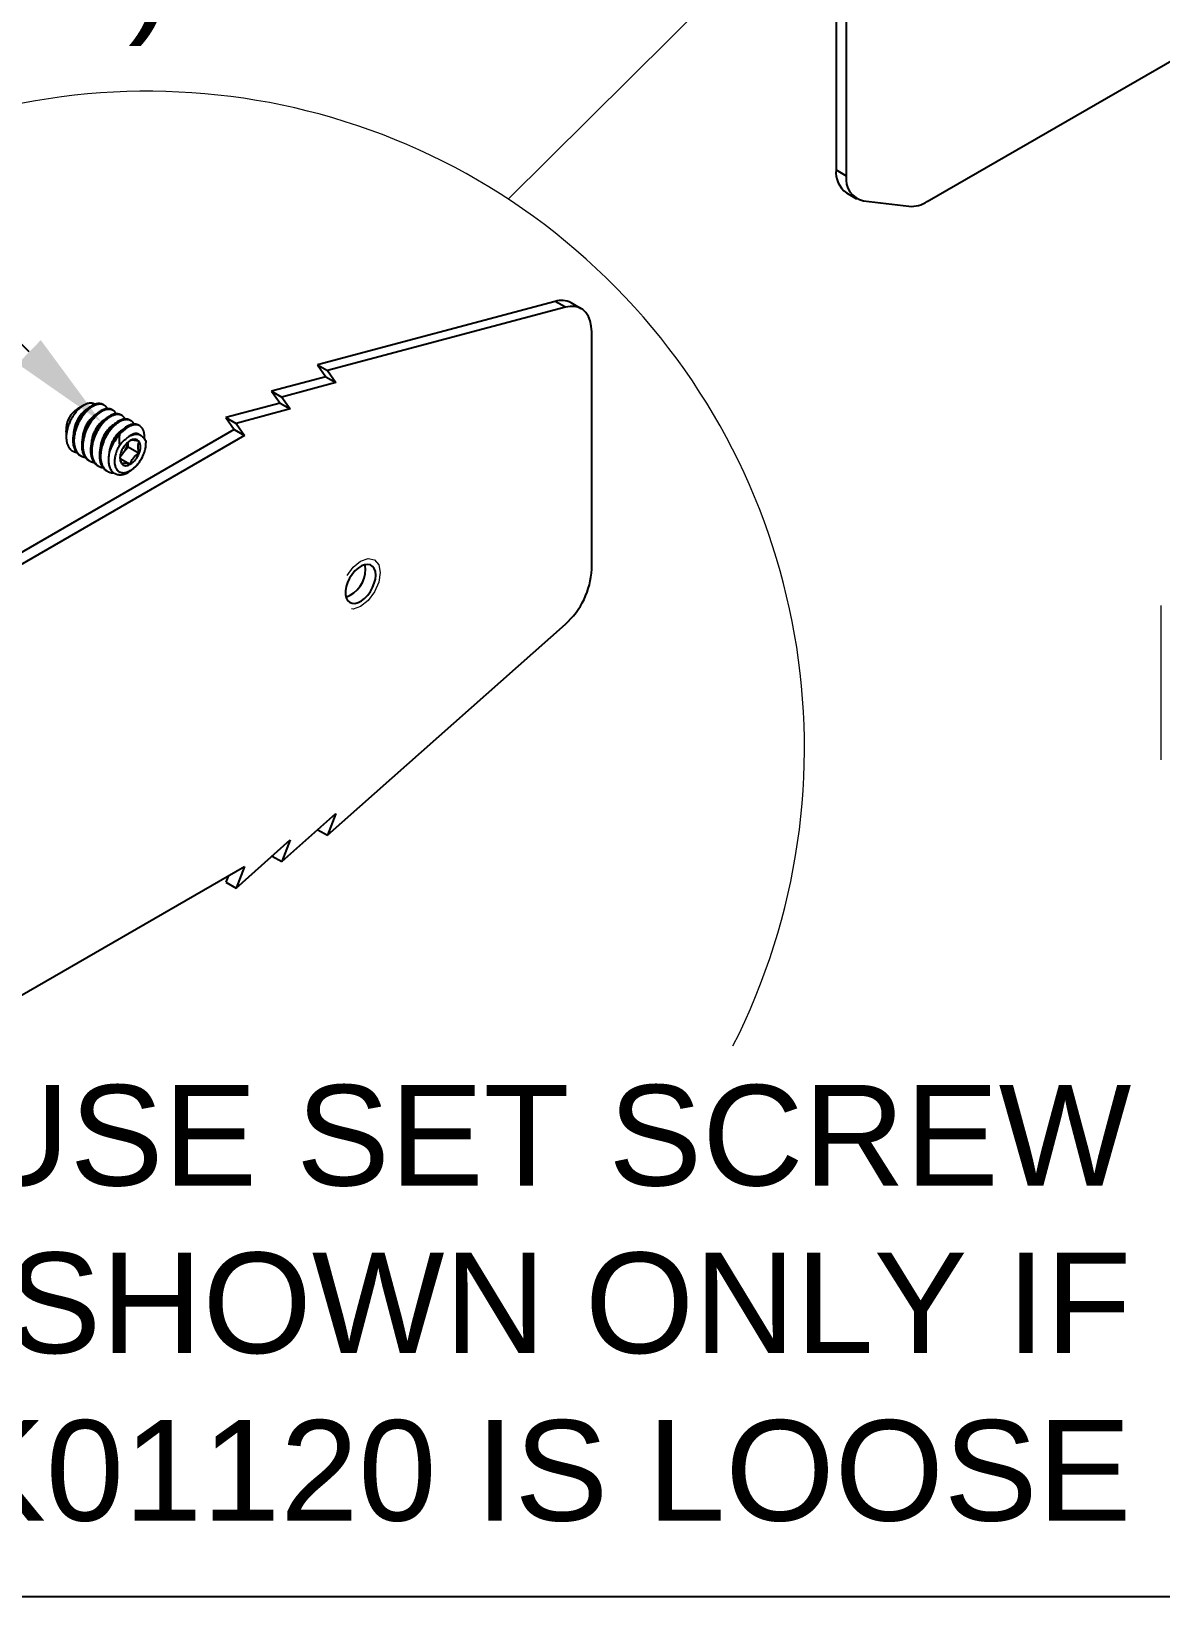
# Model space of a CAD drawing. Extents: x -0.2 to 12.5, y -10.1 to 0.
# Drawn here: x 6.28 to 9.087, y -10.085 to -6.192 of the extents above; entities that cross this region are included whole.
import ezdxf
from ezdxf import colors
from ezdxf.entities.mleader import LeaderData, LeaderLine
from ezdxf.math import Vec2, Vec3

# ---------------------------------------------------------------- set-up
doc = ezdxf.new("R2010")
doc.units = 0
doc.header["$LTSCALE"] = 0.5
doc.header["$MEASUREMENT"] = 0
doc.linetypes.add('HIDDEN', pattern=[0.375, 0.25, -0.125])
for name, color, linetype in [('Brackets', 181, 'CONTINUOUS'), ('Dimension', 10, 'CONTINUOUS'), ('FAB DWG', 221, 'CONTINUOUS'), ('Hardware', 242, 'CONTINUOUS')]:
    doc.layers.add(name, color=color, linetype=linetype)
doc.layers.add('Jig', color=41, linetype='CONTINUOUS', lineweight=13)
doc.layers.add('Text-Unprinted', color=131, linetype='CONTINUOUS', plot=False)
doc.styles.get("Standard").update_dxf_attribs({"font": 'arial.ttf'})

msp = doc.modelspace()

# ---------------------------------------------------------------- linework, layer by layer
at = {"layer": 'Brackets', "transparency": 16777216}
for p, q in [((8.2801, -5.8256), (8.2801, -6.5366)), ((8.3055, -5.8403), (8.3055, -6.5513)), ((8.5068, -6.6155), (9.7437, -5.9016)), ((8.2801, -6.5366), (8.3055, -6.5513)), ((8.306, -6.5939), (8.3314, -6.6085)), ((8.3484, -6.614), (8.4613, -6.6272))]:
    msp.add_line(p, q, dxfattribs=at)
at = {"layer": 'Brackets', "linetype": 'Continuous', "lineweight": 25, "transparency": 16777216}
for p, q in [((7.5819, -6.8638), (6.9907, -7.0213)), ((7.6073, -6.8785), (7.0161, -7.0359)), ((7.6073, -6.8785), (7.5819, -6.8638)), ((7.6468, -6.882), (7.6214, -6.8674)), ((7.6727, -7.5299), (7.6727, -6.9392)), ((6.9907, -7.0213), (7.0161, -7.0359)), ((6.9907, -7.0213), (7.0117, -7.051)), ((7.0161, -7.0359), (7.037, -7.0657)), ((7.0117, -7.051), (6.8771, -7.0869)), ((7.037, -7.0657), (6.9025, -7.1015)), ((7.0117, -7.051), (7.037, -7.0657)), ((6.898, -7.1166), (6.7634, -7.1525)), ((6.8771, -7.0869), (6.9025, -7.1015)), ((6.8771, -7.0869), (6.898, -7.1166)), ((6.898, -7.1166), (6.9234, -7.1313)), ((6.9025, -7.1015), (6.9234, -7.1313)), ((6.7634, -7.1525), (6.7888, -7.1671)), ((6.7634, -7.1525), (6.7843, -7.1823)), ((6.9234, -7.1313), (6.7888, -7.1671)), ((6.7843, -7.1823), (5.5505, -7.8945)), ((6.8097, -7.1969), (5.5759, -7.9092)), ((6.7843, -7.1823), (6.8097, -7.1969)), ((6.7888, -7.1671), (6.8097, -7.1969)), ((7.0161, -8.1913), (7.6073, -7.6663)), ((6.9025, -8.2569), (7.037, -8.1374)), ((7.037, -8.1374), (7.0161, -8.1913)), ((6.7888, -8.3226), (6.9234, -8.203)), ((6.9234, -8.203), (6.9025, -8.2569)), ((6.992, -8.1774), (7.0161, -8.1913)), ((6.8783, -8.243), (6.9025, -8.2569)), ((5.5759, -8.9809), (6.8097, -8.2686)), ((6.8097, -8.2686), (6.7888, -8.3226)), ((6.7697, -8.2917), (6.7634, -8.3079)), ((6.7634, -8.3079), (6.7888, -8.3226))]:
    msp.add_line(p, q, dxfattribs=at)
at = {"layer": 'Brackets', "linetype": 'Continuous', "lineweight": 25, "transparency": 16777216, "flags": 128}
for points in [[(7.6727, -6.9392), (7.6717, -6.925), (7.669, -6.9121), (7.6644, -6.9009), (7.6582, -6.8916), (7.6504, -6.8843), (7.6412, -6.8793), (7.6308, -6.8766), (7.6194, -6.8763), (7.6073, -6.8785)], [(7.1358, -7.5445), (7.1349, -7.5357), (7.1323, -7.5283), (7.1281, -7.5226), (7.1225, -7.5191), (7.1158, -7.5177), (7.1082, -7.5186), (7.1002, -7.5217), (7.0921, -7.5269), (7.0842, -7.5339), (7.077, -7.5425), (7.0708, -7.5521), (7.0659, -7.5625), (7.0625, -7.573), (7.0607, -7.5832), (7.0607, -7.5926), (7.0625, -7.6007), (7.0659, -7.6073), (7.0708, -7.6119), (7.077, -7.6144), (7.0842, -7.6147), (7.0921, -7.6127), (7.1002, -7.6085), (7.1082, -7.6023), (7.1158, -7.5945), (7.1225, -7.5853), (7.1281, -7.5753), (7.1323, -7.5648), (7.1349, -7.5544), (7.1358, -7.5445)], [(7.1104, -7.5299), (7.1095, -7.521), (7.1089, -7.5184)]]:
    msp.add_lwpolyline(points, dxfattribs=at)
at = {"layer": 'Brackets', "linetype": 'HIDDEN', "lineweight": 18, "transparency": 16777216, "flags": 128}
msp.add_lwpolyline([(7.1469, -7.5381), (7.1432, -7.5618), (7.1326, -7.5862), (7.1168, -7.6075), (7.0981, -7.6226), (7.0795, -7.6291), (7.0636, -7.626), (7.0531, -7.6138), (7.0494, -7.5944), (7.0531, -7.5707), (7.0636, -7.5463), (7.0795, -7.525), (7.0981, -7.5099), (7.1168, -7.5034), (7.1326, -7.5065), (7.1432, -7.5187), (7.1469, -7.5381)], dxfattribs=at)
at = {"layer": 'Brackets', "transparency": 16777216}
for centre, radius, start, end in [((8.3432, -6.5426), 0.0634, 174.6155, 234.077), ((8.3602, -6.56), 0.0553, 170.9603, 257.7053), ((8.4662, -6.5518), 0.0756, 266.2909, 302.5205)]:
    msp.add_arc(centre, radius, start, end, dxfattribs=at)
at = {"layer": 'Brackets', "linetype": 'Continuous', "lineweight": 25, "transparency": 16777216}
for centre, radius, start, end in [((7.5974, -6.9123), 0.0509, 61.9165, 107.7651), ((7.0346, -7.5288), 0.0759, 291.2433, 359.1701), ((7.478, -7.5204), 0.1949, 311.5465, 357.188)]:
    msp.add_arc(centre, radius, start, end, dxfattribs=at)
at = {"layer": 'Dimension', "lineweight": 20, "transparency": 16777216}
msp.add_line((9.9451, -4.1455), (7.4652, -6.6093), dxfattribs=at)
msp.add_arc((6.5686, -7.9742), 1.633, 333.0117, 120.8114, dxfattribs=at)
at = {"layer": 'Hardware', "linetype": 'Continuous', "lineweight": 25, "transparency": 16777216}
for p, q in [((6.4099, -7.1221), (6.3933, -7.1318)), ((6.461, -7.1221), (6.4583, -7.1205)), ((6.4831, -7.1349), (6.4803, -7.1333)), ((6.5051, -7.1477), (6.5023, -7.1461)), ((6.5271, -7.1605), (6.5244, -7.1589)), ((6.3665, -7.1881), (6.3664, -7.2011)), ((6.3665, -7.1778), (6.3665, -7.1877)), ((6.3665, -7.1858), (6.3665, -7.1877)), ((6.3665, -7.1881), (6.3665, -7.1858)), ((6.5492, -7.1733), (6.5464, -7.1717)), ((6.5507, -7.196), (6.5474, -7.1941)), ((6.3804, -7.2348), (6.3807, -7.235)), ((6.5001, -7.2502), (6.5091, -7.239)), ((6.5091, -7.239), (6.5202, -7.2253)), ((6.5202, -7.2253), (6.5202, -7.2136)), ((6.5202, -7.2253), (6.5477, -7.2413)), ((6.4, -7.2462), (6.4028, -7.2478)), ((6.422, -7.259), (6.4248, -7.2606)), ((6.4441, -7.2718), (6.4468, -7.2734)), ((6.5002, -7.2541), (6.5256, -7.2688)), ((6.4661, -7.2846), (6.4689, -7.2862))]:
    msp.add_line(p, q, dxfattribs=at)
at = {"layer": 'Hardware', "linetype": 'Continuous', "lineweight": 25, "transparency": 16777216, "flags": 128}
msp.add_lwpolyline([(6.4987, -7.2219), (6.4971, -7.2247), (6.4955, -7.2276), (6.4941, -7.2305), (6.4927, -7.2335), (6.4915, -7.2365), (6.4904, -7.2395), (6.4895, -7.2425), (6.4886, -7.2455), (6.4879, -7.2485), (6.4873, -7.2514), (6.4869, -7.2543), (6.4866, -7.2571), (6.4864, -7.2599), (6.4864, -7.2626), (6.4865, -7.2652), (6.4868, -7.2677), (6.4871, -7.2702), (6.4877, -7.2725), (6.4883, -7.2747), (6.4891, -7.2768), (6.49, -7.2787), (6.4911, -7.2805), (6.4922, -7.2822), (6.4935, -7.2837), (6.4949, -7.285), (6.4964, -7.2862), (6.4981, -7.2872), (6.4998, -7.2881), (6.5016, -7.2887), (6.5034, -7.2892), (6.5054, -7.2895), (6.5074, -7.2897), (6.5095, -7.2897), (6.5117, -7.2894), (6.5139, -7.2891), (6.5162, -7.2885), (6.5184, -7.2877), (6.5207, -7.2868), (6.5231, -7.2857), (6.5254, -7.2845), (6.5277, -7.2831), (6.5301, -7.2815), (6.5324, -7.2798), (6.5346, -7.278), (6.5369, -7.276), (6.5391, -7.2738), (6.5413, -7.2716), (6.5434, -7.2692), (6.5454, -7.2668), (6.5474, -7.2642), (6.5493, -7.2615), (6.5511, -7.2588), (6.5528, -7.256), (6.5544, -7.2532), (6.556, -7.2502), (6.5574, -7.2473), (6.5587, -7.2443), (6.5599, -7.2413), (6.5609, -7.2383), (6.5619, -7.2353), (6.5627, -7.2324), (6.5633, -7.2294), (6.5639, -7.2265), (6.5643, -7.2236), (6.5645, -7.2208), (6.5647, -7.218), (6.5647, -7.2153)], dxfattribs=at)
at = {"layer": 'Hardware', "linetype": 'Continuous', "lineweight": 25, "transparency": 16777216}
for centre, radius, start, end in [((6.4243, -7.1805), 0.0578, 122.3919, 177.2656), ((6.584, -7.2732), 0.1154, 137.4046, 163.8544), ((6.5327, -7.252), 0.0328, 153.4133, 206.772), ((6.4756, -7.2126), 0.0427, 305.7391, 321.6791), ((6.5551, -7.2564), 0.0552, 122.4995, 159.7866), ((6.4709, -7.2076), 0.0495, 320.5554, 352.8931), ((6.5356, -7.2224), 0.016, 40.9612, 128.9312), ((6.5184, -7.2266), 0.0328, 333.4133, 26.772), ((6.5155, -7.2563), 0.016, 220.9612, 308.9312), ((6.4959, -7.2222), 0.0552, 302.4995, 339.7866)]:
    msp.add_arc(centre, radius, start, end, dxfattribs=at)
for points, knots in [([(6.4374, -7.1198), (6.4367, -7.1194), (6.435, -7.1183), (6.4318, -7.1173), (6.4281, -7.1168), (6.4245, -7.1169), (6.421, -7.1175), (6.4177, -7.1185), (6.4143, -7.1198), (6.4105, -7.1217), (6.4063, -7.1243), (6.4018, -7.1277), (6.3976, -7.1314), (6.3939, -7.1352), (6.3906, -7.1389), (6.3875, -7.1429), (6.3845, -7.1471), (6.3816, -7.1515), (6.379, -7.1561), (6.3765, -7.1608), (6.3743, -7.1656), (6.3723, -7.1706), (6.3706, -7.1756), (6.3692, -7.1807), (6.368, -7.1857), (6.3671, -7.1908), (6.3666, -7.1957), (6.3664, -7.2005), (6.3665, -7.2052), (6.3669, -7.2097), (6.3676, -7.2139), (6.3687, -7.218), (6.3701, -7.2217), (6.3718, -7.2253), (6.3739, -7.2285), (6.3762, -7.2313), (6.3784, -7.2334), (6.3799, -7.2345), (6.3804, -7.2348)], [0, 0, 0, 0, 0.0244311, 0.0574143, 0.0904965, 0.1234797, 0.1489616, 0.1745345, 0.2001073, 0.2255892, 0.2595385, 0.2935889, 0.3275404, 0.3539938, 0.3805412, 0.4070887, 0.4335421, 0.4600504, 0.4866503, 0.5132548, 0.5397695, 0.5668538, 0.5940315, 0.6212091, 0.6482934, 0.6758558, 0.7035158, 0.7311789, 0.7587455, 0.7864782, 0.8143039, 0.8421296, 0.8698623, 0.8984715, 0.927183, 0.9558945, 0.9845038, 1, 1, 1, 1]), ([(6.4583, -7.1205), (6.4575, -7.1201), (6.4557, -7.1191), (6.4527, -7.1183), (6.4493, -7.1178), (6.4457, -7.1178), (6.442, -7.1184), (6.4381, -7.1195), (6.4341, -7.1211), (6.43, -7.1231), (6.426, -7.1256), (6.4219, -7.1285), (6.4179, -7.1319), (6.4139, -7.1358), (6.41, -7.14), (6.4063, -7.1446), (6.4027, -7.1495), (6.3994, -7.1546), (6.3963, -7.1599), (6.3935, -7.1653), (6.391, -7.1709), (6.3888, -7.1767), (6.3868, -7.1826), (6.3853, -7.1885), (6.3841, -7.1943), (6.3833, -7.2001), (6.3829, -7.2057), (6.3828, -7.2111), (6.3832, -7.2162), (6.3839, -7.2211), (6.385, -7.2258), (6.3866, -7.2302), (6.3885, -7.2343), (6.3908, -7.2379), (6.3934, -7.2411), (6.3964, -7.2438), (6.3986, -7.2455), (6.3999, -7.2462), (6.4, -7.2462)], [0, 0, 0, 0, 0.024059, 0.052473, 0.081187, 0.110086, 0.139051, 0.167961, 0.196697, 0.225145, 0.253198, 0.281319, 0.30982, 0.338592, 0.36752, 0.396482, 0.425359, 0.454032, 0.482388, 0.510375, 0.538603, 0.567185, 0.596008, 0.624956, 0.653909, 0.682744, 0.711346, 0.739602, 0.767582, 0.795911, 0.824566, 0.853433, 0.882393, 0.911327, 0.940114, 0.968637, 0.996788, 1, 1, 1, 1]), ([(6.4689, -7.1307), (6.4687, -7.1302), (6.468, -7.1288), (6.467, -7.1274), (6.4661, -7.1264), (6.4658, -7.126), (6.4655, -7.1256), (6.4651, -7.1252), (6.4646, -7.1248), (6.4641, -7.1243), (6.4634, -7.1237), (6.4624, -7.123), (6.461, -7.1221), (6.4599, -7.1215), (6.459, -7.1211), (6.4585, -7.1209), (6.458, -7.1207), (6.4574, -7.1205), (6.4569, -7.1203), (6.4563, -7.1201), (6.4557, -7.12), (6.4546, -7.1198), (6.4529, -7.1195), (6.4507, -7.1194), (6.4487, -7.1195), (6.4468, -7.1197), (6.445, -7.12), (6.4433, -7.1204), (6.4416, -7.1209), (6.4401, -7.1214), (6.4385, -7.122), (6.4367, -7.1228), (6.4346, -7.1238), (6.4324, -7.125), (6.4306, -7.1261), (6.4295, -7.1268), (6.4291, -7.1271)], [0, 0, 0, 0, 0.035214, 0.11004, 0.120075, 0.13143, 0.144105, 0.158099, 0.173413, 0.190047, 0.208, 0.24434, 0.285115, 0.330324, 0.343304, 0.356677, 0.370443, 0.384602, 0.399154, 0.4141, 0.429438, 0.44517, 0.497165, 0.553041, 0.595707, 0.63641, 0.675149, 0.711923, 0.746734, 0.77958, 0.810462, 0.83938, 0.891319, 0.935402, 0.971629, 1, 1, 1, 1]), ([(6.4172, -7.1327), (6.4169, -7.1329), (6.4155, -7.1337), (6.4128, -7.1356), (6.4094, -7.1385), (6.406, -7.1418), (6.4028, -7.1456), (6.3997, -7.1497), (6.3968, -7.1542), (6.3941, -7.1588), (6.3918, -7.1636), (6.3897, -7.1685), (6.3879, -7.1736), (6.3865, -7.1788), (6.3855, -7.184), (6.3849, -7.1881), (6.3848, -7.1904), (6.3848, -7.191)], [0, 0, 0, 0, 0.021324, 0.092873, 0.165441, 0.238917, 0.312873, 0.386862, 0.460439, 0.533172, 0.604778, 0.677013, 0.750272, 0.824135, 0.89816, 0.9719, 1, 1, 1, 1]), ([(6.4291, -7.1271), (6.4283, -7.1276), (6.4268, -7.1286), (6.4243, -7.1305), (6.4215, -7.1328), (6.4185, -7.1356), (6.4151, -7.139), (6.4117, -7.1429), (6.4084, -7.1471), (6.4054, -7.1512), (6.4028, -7.1551), (6.4007, -7.1587), (6.3988, -7.162), (6.3972, -7.1651), (6.3957, -7.1682), (6.3942, -7.1716), (6.3925, -7.1756), (6.3909, -7.18), (6.3894, -7.185), (6.388, -7.1903), (6.3869, -7.1955), (6.3862, -7.2004), (6.3858, -7.2047), (6.3856, -7.2085), (6.3856, -7.2118), (6.3857, -7.2148), (6.3859, -7.2176), (6.3863, -7.2207), (6.387, -7.224), (6.3879, -7.2276), (6.3891, -7.2313), (6.3908, -7.235), (6.3928, -7.2384), (6.3949, -7.2412), (6.397, -7.2435), (6.3991, -7.2453), (6.401, -7.2468), (6.4029, -7.2479), (6.4048, -7.2489), (6.407, -7.2499), (6.4097, -7.2507), (6.4119, -7.2513), (6.4133, -7.2514), (6.4136, -7.2515)], [0, 0, 0, 0, 0.018183, 0.039125, 0.062826, 0.089285, 0.118502, 0.150477, 0.18245, 0.211666, 0.238124, 0.261825, 0.282769, 0.300953, 0.319138, 0.340082, 0.363783, 0.390241, 0.419457, 0.45143, 0.483403, 0.512619, 0.539078, 0.562779, 0.583722, 0.601907, 0.620092, 0.641035, 0.664736, 0.691195, 0.720411, 0.752384, 0.784357, 0.813573, 0.840031, 0.863732, 0.884675, 0.90286, 0.921045, 0.941989, 0.96569, 0.992148, 1, 1, 1, 1]), ([(6.4803, -7.1333), (6.4795, -7.1329), (6.4778, -7.1319), (6.4748, -7.1311), (6.4714, -7.1306), (6.4678, -7.1306), (6.464, -7.1312), (6.4601, -7.1323), (6.4561, -7.1339), (6.4521, -7.1359), (6.448, -7.1384), (6.444, -7.1413), (6.44, -7.1447), (6.436, -7.1485), (6.4321, -7.1528), (6.4283, -7.1574), (6.4248, -7.1623), (6.4214, -7.1674), (6.4184, -7.1727), (6.4156, -7.1781), (6.413, -7.1837), (6.4108, -7.1895), (6.4089, -7.1953), (6.4073, -7.2013), (6.4061, -7.2071), (6.4053, -7.2129), (6.4049, -7.2185), (6.4048, -7.2239), (6.4052, -7.229), (6.4059, -7.2339), (6.4071, -7.2386), (6.4086, -7.243), (6.4105, -7.2471), (6.4128, -7.2507), (6.4155, -7.2539), (6.4184, -7.2566), (6.4206, -7.2583), (6.4219, -7.2589), (6.4221, -7.259)], [0, 0, 0, 0, 0.024059, 0.052473, 0.081187, 0.110086, 0.139051, 0.167961, 0.196697, 0.225145, 0.253198, 0.281319, 0.30982, 0.338592, 0.36752, 0.396482, 0.425359, 0.454032, 0.482388, 0.510375, 0.538603, 0.567185, 0.596008, 0.624956, 0.653909, 0.682744, 0.711346, 0.739602, 0.767582, 0.795911, 0.824566, 0.853433, 0.882393, 0.911327, 0.940114, 0.968637, 0.996788, 1, 1, 1, 1]), ([(6.4393, -7.1455), (6.4389, -7.1456), (6.4375, -7.1465), (6.4349, -7.1484), (6.4314, -7.1512), (6.4281, -7.1546), (6.4248, -7.1584), (6.4217, -7.1625), (6.4188, -7.1669), (6.4162, -7.1716), (6.4138, -7.1764), (6.4117, -7.1813), (6.4099, -7.1864), (6.4085, -7.1916), (6.4075, -7.1968), (6.4069, -7.2009), (6.4069, -7.2032), (6.4068, -7.2038)], [0, 0, 0, 0, 0.021324, 0.092873, 0.165441, 0.238917, 0.312873, 0.386862, 0.460439, 0.533172, 0.604778, 0.677013, 0.750272, 0.824135, 0.89816, 0.9719, 1, 1, 1, 1]), ([(6.4511, -7.1399), (6.4504, -7.1404), (6.4488, -7.1414), (6.4463, -7.1433), (6.4436, -7.1456), (6.4405, -7.1484), (6.4372, -7.1518), (6.4337, -7.1557), (6.4304, -7.1599), (6.4274, -7.164), (6.4249, -7.1679), (6.4227, -7.1715), (6.4209, -7.1748), (6.4193, -7.1779), (6.4177, -7.181), (6.4162, -7.1844), (6.4146, -7.1884), (6.4129, -7.1928), (6.4114, -7.1978), (6.41, -7.2031), (6.4089, -7.2083), (6.4082, -7.2132), (6.4078, -7.2175), (6.4076, -7.2213), (6.4076, -7.2246), (6.4077, -7.2275), (6.408, -7.2304), (6.4084, -7.2335), (6.409, -7.2368), (6.4099, -7.2404), (6.4112, -7.2441), (6.4128, -7.2478), (6.4148, -7.2511), (6.4169, -7.254), (6.419, -7.2563), (6.4211, -7.2581), (6.423, -7.2596), (6.4249, -7.2607), (6.4268, -7.2617), (6.429, -7.2627), (6.4317, -7.2635), (6.4339, -7.2641), (6.4353, -7.2642), (6.4356, -7.2643)], [0, 0, 0, 0, 0.018183, 0.039125, 0.062826, 0.089285, 0.118502, 0.150477, 0.18245, 0.211666, 0.238124, 0.261825, 0.282769, 0.300953, 0.319138, 0.340082, 0.363783, 0.390241, 0.419457, 0.45143, 0.483403, 0.512619, 0.539078, 0.562779, 0.583722, 0.601907, 0.620092, 0.641035, 0.664736, 0.691195, 0.720411, 0.752384, 0.784357, 0.813573, 0.840031, 0.863732, 0.884675, 0.90286, 0.921045, 0.941989, 0.96569, 0.992148, 1, 1, 1, 1]), ([(6.5023, -7.1461), (6.5015, -7.1457), (6.4998, -7.1447), (6.4968, -7.1438), (6.4934, -7.1434), (6.4898, -7.1434), (6.486, -7.144), (6.4821, -7.1451), (6.4781, -7.1467), (6.4741, -7.1487), (6.47, -7.1512), (6.466, -7.1541), (6.462, -7.1575), (6.458, -7.1613), (6.4541, -7.1656), (6.4504, -7.1702), (6.4468, -7.175), (6.4435, -7.1802), (6.4404, -7.1855), (6.4376, -7.1909), (6.4351, -7.1965), (6.4328, -7.2023), (6.4309, -7.2081), (6.4293, -7.214), (6.4281, -7.2199), (6.4273, -7.2257), (6.4269, -7.2313), (6.4269, -7.2367), (6.4272, -7.2418), (6.428, -7.2467), (6.4291, -7.2514), (6.4306, -7.2558), (6.4326, -7.2599), (6.4349, -7.2635), (6.4375, -7.2667), (6.4405, -7.2694), (6.4427, -7.2711), (6.444, -7.2717), (6.4441, -7.2718)], [0, 0, 0, 0, 0.024059, 0.052473, 0.081187, 0.110086, 0.139051, 0.167961, 0.196697, 0.225145, 0.253198, 0.281319, 0.30982, 0.338592, 0.36752, 0.396482, 0.425359, 0.454032, 0.482388, 0.510375, 0.538603, 0.567185, 0.596008, 0.624956, 0.653909, 0.682744, 0.711346, 0.739602, 0.767582, 0.795911, 0.824566, 0.853433, 0.882393, 0.911327, 0.940114, 0.968637, 0.996788, 1, 1, 1, 1]), ([(6.4613, -7.1582), (6.461, -7.1584), (6.4595, -7.1592), (6.4569, -7.1612), (6.4535, -7.164), (6.4501, -7.1674), (6.4468, -7.1712), (6.4437, -7.1753), (6.4408, -7.1797), (6.4382, -7.1844), (6.4358, -7.1892), (6.4337, -7.1941), (6.432, -7.1992), (6.4305, -7.2044), (6.4295, -7.2096), (6.429, -7.2137), (6.4289, -7.216), (6.4289, -7.2166)], [0, 0, 0, 0, 0.021324, 0.0928727, 0.1654412, 0.2389172, 0.3128726, 0.3868621, 0.460439, 0.5331717, 0.6047782, 0.6770126, 0.7502715, 0.8241348, 0.8981604, 0.9719003, 1, 1, 1, 1]), ([(6.4731, -7.1527), (6.4724, -7.1531), (6.4709, -7.1542), (6.4684, -7.1561), (6.4656, -7.1584), (6.4625, -7.1612), (6.4592, -7.1646), (6.4558, -7.1685), (6.4525, -7.1726), (6.4495, -7.1768), (6.4469, -7.1807), (6.4447, -7.1843), (6.4429, -7.1876), (6.4413, -7.1907), (6.4398, -7.1938), (6.4382, -7.1972), (6.4366, -7.2012), (6.435, -7.2056), (6.4334, -7.2106), (6.432, -7.2158), (6.431, -7.2211), (6.4303, -7.226), (6.4298, -7.2303), (6.4297, -7.2341), (6.4297, -7.2374), (6.4298, -7.2403), (6.43, -7.2432), (6.4304, -7.2463), (6.431, -7.2496), (6.4319, -7.2532), (6.4332, -7.2569), (6.4349, -7.2606), (6.4368, -7.2639), (6.439, -7.2668), (6.4411, -7.2691), (6.4431, -7.2709), (6.4451, -7.2723), (6.4469, -7.2735), (6.4489, -7.2745), (6.4511, -7.2755), (6.4537, -7.2763), (6.4559, -7.2769), (6.4573, -7.277), (6.4576, -7.277)], [0, 0, 0, 0, 0.018183, 0.039125, 0.062826, 0.089285, 0.118502, 0.150477, 0.18245, 0.211666, 0.238124, 0.261825, 0.282769, 0.300953, 0.319138, 0.340082, 0.363783, 0.390241, 0.419457, 0.45143, 0.483403, 0.512619, 0.539078, 0.562779, 0.583722, 0.601907, 0.620092, 0.641035, 0.664736, 0.691195, 0.720411, 0.752384, 0.784357, 0.813573, 0.840031, 0.863732, 0.884675, 0.90286, 0.921045, 0.941989, 0.96569, 0.992148, 1, 1, 1, 1]), ([(6.5244, -7.1589), (6.5236, -7.1585), (6.5218, -7.1575), (6.5188, -7.1566), (6.5154, -7.1562), (6.5118, -7.1562), (6.5081, -7.1568), (6.5041, -7.1579), (6.5001, -7.1595), (6.4961, -7.1615), (6.4921, -7.164), (6.488, -7.1669), (6.484, -7.1703), (6.48, -7.1741), (6.4761, -7.1784), (6.4724, -7.1829), (6.4688, -7.1878), (6.4655, -7.193), (6.4624, -7.1982), (6.4596, -7.2037), (6.4571, -7.2093), (6.4548, -7.2151), (6.4529, -7.2209), (6.4514, -7.2268), (6.4502, -7.2327), (6.4494, -7.2385), (6.4489, -7.2441), (6.4489, -7.2494), (6.4492, -7.2546), (6.45, -7.2595), (6.4511, -7.2642), (6.4527, -7.2686), (6.4546, -7.2727), (6.4569, -7.2763), (6.4595, -7.2795), (6.4625, -7.2822), (6.4647, -7.2839), (6.466, -7.2845), (6.4661, -7.2846)], [0, 0, 0, 0, 0.024059, 0.052473, 0.081187, 0.110086, 0.139051, 0.167961, 0.196697, 0.225145, 0.253198, 0.281319, 0.30982, 0.338592, 0.36752, 0.396482, 0.425359, 0.454032, 0.482388, 0.510375, 0.538603, 0.567185, 0.596008, 0.624956, 0.653909, 0.682744, 0.711346, 0.739602, 0.767582, 0.795911, 0.824566, 0.853433, 0.882393, 0.911327, 0.940114, 0.968637, 0.996788, 1, 1, 1, 1]), ([(6.491, -7.1435), (6.4909, -7.1434), (6.4904, -7.1423), (6.4893, -7.1406), (6.4877, -7.1386), (6.4861, -7.137), (6.4845, -7.1358), (6.483, -7.1348), (6.4814, -7.134), (6.4795, -7.1333), (6.4773, -7.1327), (6.4748, -7.1323), (6.4718, -7.1322), (6.4685, -7.1325), (6.465, -7.1332), (6.4617, -7.1343), (6.4586, -7.1356), (6.4558, -7.137), (6.4534, -7.1384), (6.4518, -7.1394), (6.4511, -7.1399)], [0, 0, 0, 0, 0.009683, 0.07866, 0.141128, 0.197085, 0.24653, 0.289464, 0.332398, 0.381844, 0.437801, 0.500268, 0.569246, 0.644732, 0.720223, 0.789203, 0.851671, 0.907628, 0.957071, 1, 1, 1, 1]), ([(6.513, -7.1563), (6.513, -7.1562), (6.5125, -7.1551), (6.5113, -7.1534), (6.5097, -7.1514), (6.5081, -7.1498), (6.5065, -7.1486), (6.505, -7.1476), (6.5034, -7.1468), (6.5016, -7.1461), (6.4994, -7.1454), (6.4968, -7.1451), (6.4938, -7.145), (6.4905, -7.1453), (6.4871, -7.146), (6.4837, -7.1471), (6.4807, -7.1484), (6.4779, -7.1498), (6.4754, -7.1512), (6.4738, -7.1522), (6.4731, -7.1527)], [0, 0, 0, 0, 0.0096825, 0.07866, 0.1411276, 0.1970846, 0.2465302, 0.289464, 0.3323979, 0.3818435, 0.4378005, 0.5002681, 0.5692456, 0.644732, 0.7202228, 0.7892029, 0.8516714, 0.9076275, 0.9570706, 1, 1, 1, 1]), ([(6.5351, -7.1691), (6.535, -7.1689), (6.5345, -7.1679), (6.5334, -7.1662), (6.5318, -7.1642), (6.5301, -7.1626), (6.5286, -7.1614), (6.527, -7.1604), (6.5254, -7.1596), (6.5236, -7.1588), (6.5214, -7.1582), (6.5188, -7.1578), (6.5158, -7.1578), (6.5125, -7.1581), (6.5091, -7.1588), (6.5058, -7.1599), (6.5027, -7.1612), (6.4999, -7.1626), (6.4974, -7.164), (6.4959, -7.165), (6.4952, -7.1654)], [0, 0, 0, 0, 0.009683, 0.07866, 0.141128, 0.197085, 0.24653, 0.289464, 0.332398, 0.381844, 0.437801, 0.500268, 0.569246, 0.644732, 0.720223, 0.789203, 0.851671, 0.907628, 0.957071, 1, 1, 1, 1]), ([(6.4833, -7.171), (6.483, -7.1712), (6.4815, -7.172), (6.4789, -7.174), (6.4755, -7.1768), (6.4721, -7.1802), (6.4689, -7.184), (6.4658, -7.1881), (6.4629, -7.1925), (6.4602, -7.1971), (6.4578, -7.2019), (6.4558, -7.2069), (6.454, -7.212), (6.4526, -7.2172), (6.4516, -7.2224), (6.451, -7.2265), (6.4509, -7.2288), (6.4509, -7.2294)], [0, 0, 0, 0, 0.021324, 0.092873, 0.165441, 0.238917, 0.312873, 0.386862, 0.460439, 0.533172, 0.604778, 0.677013, 0.750272, 0.824135, 0.89816, 0.9719, 1, 1, 1, 1]), ([(6.4952, -7.1654), (6.4944, -7.1659), (6.4929, -7.167), (6.4904, -7.1689), (6.4876, -7.1712), (6.4845, -7.174), (6.4812, -7.1774), (6.4778, -7.1813), (6.4745, -7.1854), (6.4715, -7.1896), (6.4689, -7.1935), (6.4667, -7.1971), (6.4649, -7.2004), (6.4633, -7.2034), (6.4618, -7.2065), (6.4602, -7.21), (6.4586, -7.2139), (6.457, -7.2184), (6.4554, -7.2234), (6.4541, -7.2286), (6.453, -7.2339), (6.4523, -7.2387), (6.4519, -7.2431), (6.4517, -7.2469), (6.4517, -7.2502), (6.4518, -7.2531), (6.452, -7.256), (6.4524, -7.2591), (6.453, -7.2624), (6.454, -7.266), (6.4552, -7.2697), (6.4569, -7.2734), (6.4589, -7.2767), (6.461, -7.2796), (6.4631, -7.2819), (6.4652, -7.2837), (6.4671, -7.2851), (6.469, -7.2863), (6.4709, -7.2873), (6.4731, -7.2883), (6.4757, -7.2891), (6.4788, -7.2898), (6.4818, -7.2902), (6.4838, -7.2901), (6.4846, -7.2901)], [0, 0, 0, 0, 0.017478, 0.037608, 0.06039, 0.085824, 0.113908, 0.144643, 0.175377, 0.20346, 0.228893, 0.251675, 0.271806, 0.289286, 0.306766, 0.326898, 0.34968, 0.375113, 0.403196, 0.433929, 0.464663, 0.492746, 0.518179, 0.540961, 0.561093, 0.578573, 0.596053, 0.616184, 0.638966, 0.664399, 0.692482, 0.723216, 0.753949, 0.782033, 0.807466, 0.830248, 0.850379, 0.867859, 0.885339, 0.90547, 0.928252, 0.953685, 0.981769, 1, 1, 1, 1]), ([(6.5054, -7.1838), (6.505, -7.184), (6.5036, -7.1848), (6.5009, -7.1868), (6.4975, -7.1896), (6.4942, -7.193), (6.4909, -7.1967), (6.4878, -7.2009), (6.4849, -7.2053), (6.4823, -7.2099), (6.4799, -7.2147), (6.4778, -7.2197), (6.476, -7.2248), (6.4746, -7.23), (6.4736, -7.2352), (6.473, -7.2392), (6.473, -7.2415), (6.4729, -7.2421)], [0, 0, 0, 0, 0.0213411, 0.0929472, 0.1655741, 0.2391091, 0.3131239, 0.3871728, 0.4608088, 0.5335999, 0.6052639, 0.6775563, 0.7508741, 0.8247967, 0.8988817, 0.9726809, 1, 1, 1, 1]), ([(6.5464, -7.1717), (6.5456, -7.1713), (6.5438, -7.1703), (6.5408, -7.1694), (6.5375, -7.169), (6.5339, -7.169), (6.5301, -7.1696), (6.5262, -7.1707), (6.5222, -7.1722), (6.5181, -7.1743), (6.5141, -7.1768), (6.5101, -7.1797), (6.506, -7.1831), (6.5021, -7.1869), (6.4982, -7.1911), (6.4944, -7.1957), (6.4909, -7.2006), (6.4875, -7.2057), (6.4845, -7.211), (6.4816, -7.2165), (6.4791, -7.2221), (6.4769, -7.2278), (6.475, -7.2337), (6.4738, -7.2382), (6.4732, -7.2406), (6.4731, -7.2411)], [0, 0, 0, 0, 0.038046, 0.082979, 0.128386, 0.174086, 0.21989, 0.265608, 0.311051, 0.356037, 0.400399, 0.444868, 0.48994, 0.535439, 0.581184, 0.626985, 0.67265, 0.717992, 0.762832, 0.80709, 0.85173, 0.896928, 0.942509, 0.988286, 1, 1, 1, 1]), ([(6.5606, -7.2048), (6.5606, -7.2042), (6.5607, -7.2028), (6.5608, -7.2005), (6.5608, -7.1976), (6.5606, -7.1945), (6.5602, -7.1912), (6.5595, -7.1878), (6.5584, -7.1845), (6.557, -7.1815), (6.5554, -7.179), (6.5538, -7.177), (6.5522, -7.1754), (6.5506, -7.1742), (6.5491, -7.1732), (6.5475, -7.1724), (6.5456, -7.1716), (6.5434, -7.171), (6.5409, -7.1706), (6.5379, -7.1705), (6.5346, -7.1709), (6.5311, -7.1716), (6.5278, -7.1727), (6.5247, -7.174), (6.5219, -7.1754), (6.5195, -7.1768), (6.5179, -7.1778), (6.5172, -7.1782)], [0, 0, 0, 0, 0.0182139, 0.0478758, 0.0820367, 0.1206961, 0.1638536, 0.2115085, 0.2636604, 0.3158123, 0.3634672, 0.4066247, 0.445284, 0.4794449, 0.5091069, 0.5387689, 0.5729298, 0.6115892, 0.6547466, 0.7024016, 0.7545535, 0.8067084, 0.8543651, 0.8975232, 0.936182, 0.970341, 1, 1, 1, 1]), ([(6.5473, -7.1941), (6.5466, -7.1938), (6.5452, -7.193), (6.5426, -7.1924), (6.5396, -7.1923), (6.5365, -7.1927), (6.5332, -7.1937), (6.5298, -7.1951), (6.5264, -7.1971), (6.523, -7.1995), (6.5208, -7.2014), (6.5198, -7.2023)], [0, 0, 0, 0, 0.098231, 0.211462, 0.325917, 0.440921, 0.555778, 0.669798, 0.782323, 0.8935, 1, 1, 1, 1]), ([(6.5198, -7.2023), (6.523, -7.1998), (6.5264, -7.1978), (6.5329, -7.195), (6.536, -7.1941), (6.5421, -7.1935), (6.5449, -7.1938), (6.5501, -7.1955), (6.5524, -7.1969), (6.5543, -7.1989)], [0, 0, 0, 0, 0.25, 0.25, 0.5, 0.5, 0.75, 0.75, 1, 1, 1, 1]), ([(6.5543, -7.1989), (6.557, -7.2004), (6.5592, -7.2025), (6.5627, -7.2081), (6.564, -7.2115), (6.5647, -7.2153)], [0, 0, 0, 0, 0.5, 0.5, 1, 1, 1, 1]), ([(6.3804, -7.2348), (6.3808, -7.2351), (6.3819, -7.2357), (6.3836, -7.2365), (6.3858, -7.2374), (6.3883, -7.2381), (6.3902, -7.2386), (6.3914, -7.2387), (6.3916, -7.2387)], [0, 0, 0, 0, 0.140142, 0.30634, 0.498592, 0.716897, 0.961252, 1, 1, 1, 1]), ([(6.4731, -7.2411), (6.4722, -7.2454), (6.4717, -7.2495), (6.4712, -7.2575), (6.4713, -7.2614), (6.4721, -7.2687), (6.4729, -7.2721), (6.475, -7.2783), (6.4765, -7.2812), (6.4816, -7.2885), (6.4862, -7.292), (6.4944, -7.2945), (6.4974, -7.2949), (6.5037, -7.2947), (6.5069, -7.2942), (6.5169, -7.2912), (6.5239, -7.2874), (6.5338, -7.2795), (6.5371, -7.2764), (6.5432, -7.2699), (6.546, -7.2663), (6.5513, -7.2587), (6.5537, -7.2548), (6.5578, -7.2467), (6.5596, -7.2425), (6.5637, -7.2303), (6.565, -7.2222), (6.5647, -7.2153)], [0, 0, 0, 0, 0.0625, 0.0625, 0.125, 0.125, 0.1875, 0.1875, 0.25, 0.25, 0.375, 0.375, 0.4375, 0.4375, 0.5, 0.5, 0.625, 0.625, 0.6875, 0.6875, 0.75, 0.75, 0.8125, 0.8125, 0.875, 0.875, 1, 1, 1, 1]), ([(6.4987, -7.2219), (6.5018, -7.2177), (6.5052, -7.2138), (6.5123, -7.2072), (6.516, -7.2044), (6.5198, -7.2023)], [0, 0, 0, 0, 0.5, 0.5, 1, 1, 1, 1]), ([(6.5477, -7.2119), (6.5449, -7.2111), (6.5423, -7.2105), (6.5375, -7.2094), (6.5352, -7.2091), (6.5293, -7.2085), (6.527, -7.209), (6.5255, -7.2099)], [0, 0, 0, 0, 0.25, 0.25, 0.5, 0.5, 1, 1, 1, 1]), ([(6.5477, -7.2119), (6.5457, -7.2153), (6.5443, -7.2194), (6.5443, -7.2298), (6.5457, -7.2356), (6.5477, -7.2413)], [0, 0, 0, 0, 0.5, 0.5, 1, 1, 1, 1]), ([(6.5, -7.2517), (6.5, -7.252), (6.5001, -7.253), (6.5003, -7.2551), (6.5008, -7.2578), (6.5015, -7.2607), (6.5023, -7.2637), (6.503, -7.2658), (6.5034, -7.2668)], [0, 0, 0, 0, 0.051143, 0.229611, 0.413897, 0.598237, 0.798707, 1, 1, 1, 1]), ([(6.5034, -7.2668), (6.5041, -7.2664), (6.5051, -7.2661), (6.5075, -7.2657), (6.5091, -7.2656), (6.5149, -7.2662), (6.5201, -7.2673), (6.5256, -7.2688)], [0, 0, 0, 0, 0.25, 0.25, 0.5, 0.5, 1, 1, 1, 1]), ([(6.5256, -7.2688), (6.5263, -7.2661), (6.5272, -7.2634), (6.5297, -7.2581), (6.5313, -7.2555), (6.5371, -7.2483), (6.5422, -7.2445), (6.5477, -7.2413)], [0, 0, 0, 0, 0.25, 0.25, 0.5, 0.5, 1, 1, 1, 1])]:
    msp.add_open_spline(points, degree=3, knots=knots, dxfattribs=at)
for points in [[(6.499, -7.1951), (6.4977, -7.204), (6.4975, -7.2131), (6.4987, -7.2219)], [(6.5172, -7.1782), (6.5111, -7.1823), (6.5047, -7.1881), (6.499, -7.1951)]]:
    msp.add_open_spline(points, degree=3, dxfattribs=at)
at = {"layer": 'Jig', "transparency": 16777216}
msp.add_line((9.0872, -7.6203), (9.0872, -8.0041), dxfattribs=at)
at = {"layer": 'Text-Unprinted', "transparency": 16777216}
msp.add_lwpolyline([(0, 0), (12.4982, 0), (12.4982, -10.0847), (0, -10.0847)], close=True, dxfattribs=at)

# ---------------------------------------------------------------- texts
at = {"layer": 'FAB DWG', "transparency": 16777216, "insert": (9.0141, -9.8993), "char_height": 0.25, "attachment_point": 9}
msp.add_mtext_dynamic_manual_height_columns('USE SET SCREW SHOWN ONLY IF BK01120 IS LOOSE', width=4.090504, gutter_width=0.625, heights=[0], dxfattribs=at)

# ---------------------------------------------------------------- leaders
at = {"layer": 'FAB DWG', "transparency": 16777216}
ml = msp.add_multileader_mtext('Standard', dxfattribs=at)
ml.set_content('BK01120 (x4)', color=256)
ml.set_leader_properties()
ml.build(insert=Vec2(0, 0))
ml.multileader.update_dxf_attribs({"text_right_attachment_type": 2, "dogleg_length": 0.36, "arrow_head_size": 0.25})
ctx = ml.context
ctx.base_point, ctx.char_height, ctx.arrow_head_size, ctx.landing_gap_size, ctx.plane_origin = Vec3(4.4486, -6.0655), 0.25, 0.25, 0.09, Vec3(7.6753, -7.0778)
ctx.right_attachment, ctx.text_align_type = 2, 2
notes = []
notes.append((ctx, [(0, (1, 1, 0), (7.086, -6.0676), (-1, 0), 0.36, [(0, [(7.9986, -4.9701)], 0, [])])]))
ctx.mtext.insert, ctx.mtext.alignment, ctx.mtext.flow_direction = Vec3(6.636, -5.9038), 3, 5
ml = msp.add_multileader_mtext('Standard', dxfattribs=at)
ml.set_content('BK01120 (x4)', color=256)
ml.set_leader_properties()
ml.build(insert=Vec2(0, 0))
ml.multileader.update_dxf_attribs({"text_right_attachment_type": 2, "dogleg_length": 0.36, "arrow_head_size": 0.25})
ctx = ml.context
ctx.base_point, ctx.char_height, ctx.arrow_head_size, ctx.landing_gap_size, ctx.plane_origin = Vec3(4.4486, -6.0655), 0.25, 0.25, 0.09, Vec3(7.6753, -7.0778)
ctx.right_attachment, ctx.text_align_type = 2, 2
notes.append((ctx, [(0, (1, 1, 0), (7.086, -6.0676), (-1, 0), 0.36, [(0, [(8.2801, -5.2456)], 0, [])])]))
ctx.mtext.insert, ctx.mtext.alignment, ctx.mtext.flow_direction = Vec3(6.636, -5.9038), 3, 5
ml = msp.add_multileader_mtext('Standard', dxfattribs=at)
ml.set_content('BK01120 (x4)', color=256)
ml.set_leader_properties()
ml.build(insert=Vec2(0, 0))
ml.multileader.update_dxf_attribs({"text_right_attachment_type": 2, "dogleg_length": 0.36, "arrow_head_size": 0.25})
ctx = ml.context
ctx.base_point, ctx.char_height, ctx.arrow_head_size, ctx.landing_gap_size, ctx.plane_origin = Vec3(4.4486, -6.0655), 0.25, 0.25, 0.09, Vec3(7.6753, -7.0778)
ctx.right_attachment, ctx.text_align_type = 2, 2
notes.append((ctx, [(0, (1, 1, 0), (7.086, -6.0676), (-1, 0), 0.36, [(0, [(8.2801, -5.9919)], 0, [])])]))
ctx.mtext.insert, ctx.mtext.alignment, ctx.mtext.flow_direction = Vec3(6.636, -5.9038), 3, 5
ml = msp.add_multileader_mtext('Standard', dxfattribs=at)
ml.set_content('HW00812', color=256)
ml.set_leader_properties()
ml.build(insert=Vec2(0, 0))
ml.multileader.update_dxf_attribs({"text_right_attachment_type": 2, "dogleg_length": 0.36, "arrow_head_size": 0.25})
ctx = ml.context
ctx.base_point, ctx.char_height, ctx.arrow_head_size, ctx.landing_gap_size, ctx.plane_origin = Vec3(4.043, -6.809), 0.25, 0.25, 0.09, Vec3(7.1994, -8.4911)
ctx.right_attachment, ctx.text_align_type = 2, 2
notes.append((ctx, [(0, (1, 1, 0), (6.0897, -6.8095), (-1, 0), 0.36, [(0, [(6.4535, -7.164)], 0, [])])]))
ctx.mtext.insert, ctx.mtext.alignment, ctx.mtext.flow_direction = Vec3(5.6397, -6.6819), 3, 5
for ctx, leaders in notes:
    for number, flags, end, landing, length, lines in leaders:
        leader = LeaderData()
        leader.index, (leader.has_last_leader_line, leader.has_dogleg_vector, leader.attachment_direction) = number, flags
        leader.last_leader_point, leader.dogleg_vector, leader.dogleg_length = Vec3(end), Vec3(landing), length
        for number, points, colour, breaks in lines:
            line = LeaderLine()
            line.index, line.vertices, line.color, line.breaks = number, Vec3.list(points), colors.encode_raw_color(colour), breaks
            leader.lines.append(line)
        ctx.leaders.append(leader)

doc.saveas('drawing.dxf')
